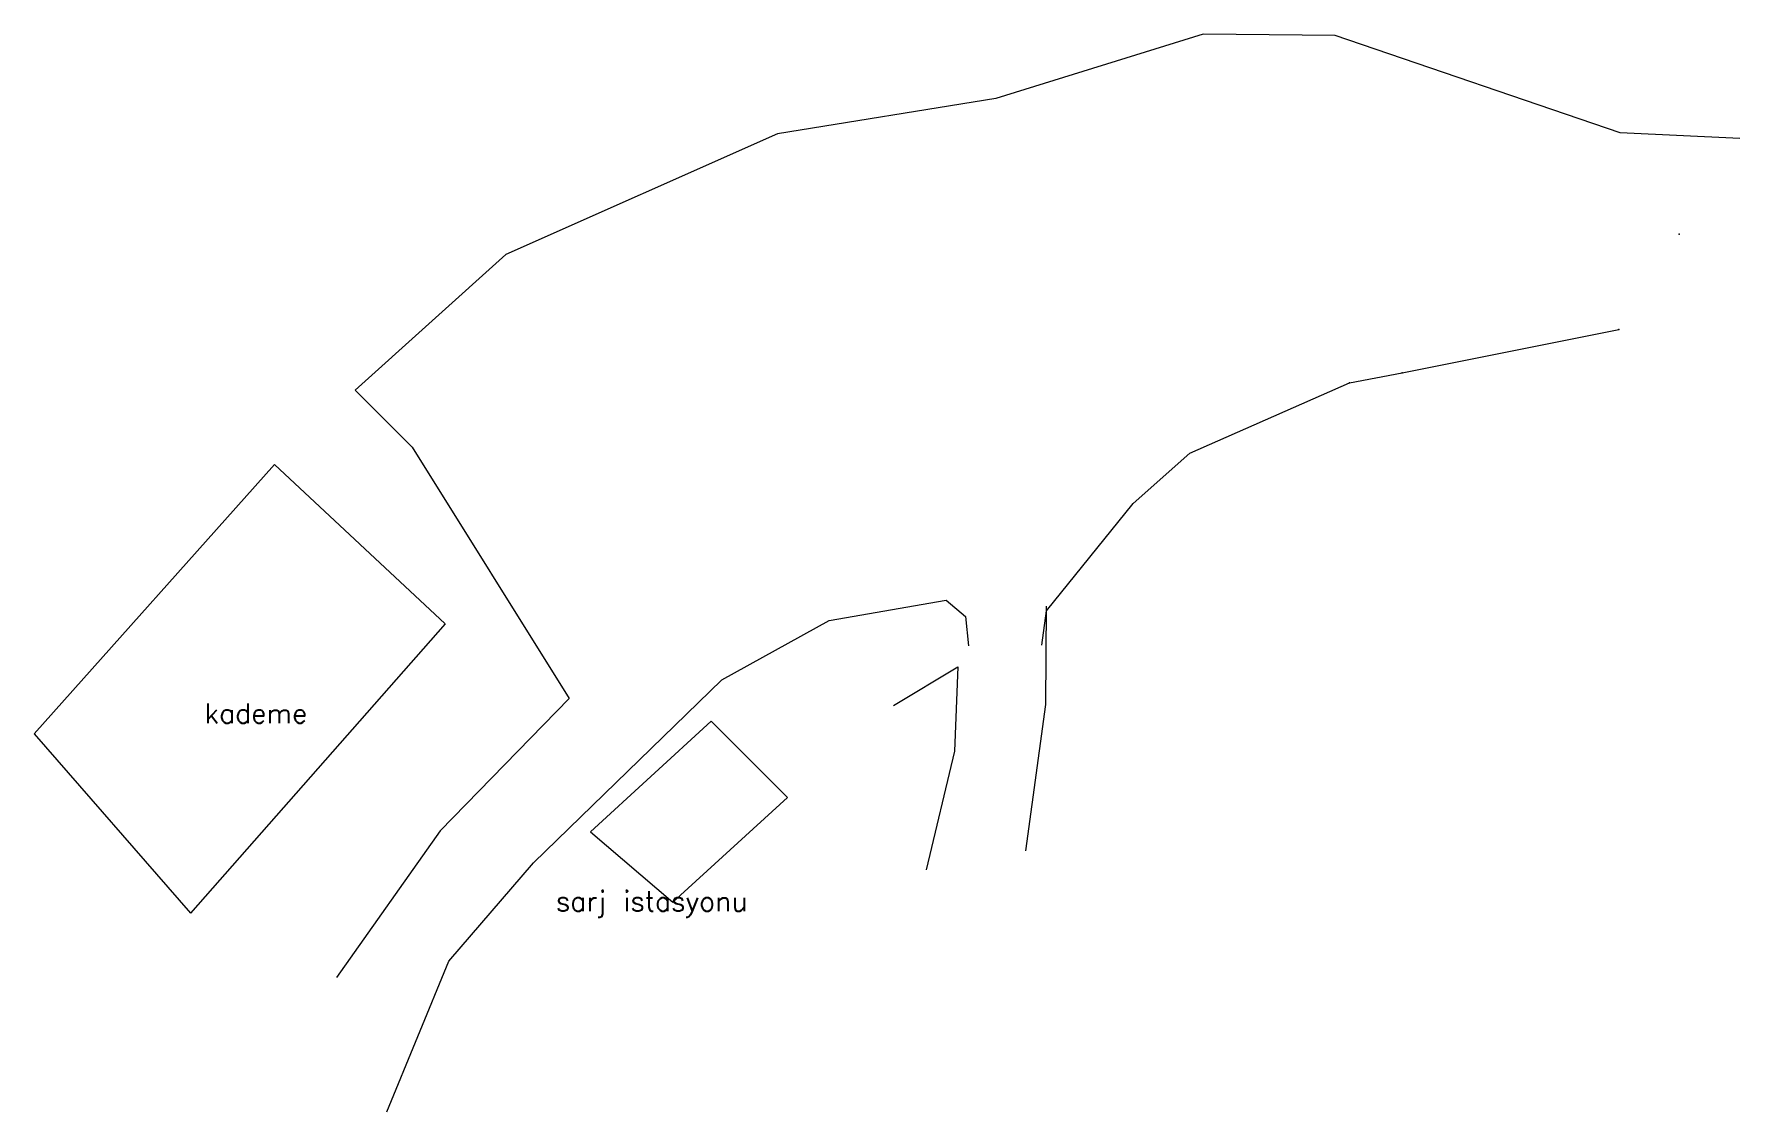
# Model space of a CAD drawing. Header units: millimetres. Extents: x 539498.5 to 539584.6, y 4477872.2 to 4477926.6.
import ezdxf

# ---------------------------------------------------------------- set-up
doc = ezdxf.new("R2010")
doc.units = ezdxf.units.MM
for name, color, linetype, lineweight in [('INIT_COORD', 4, 'Continuous', 0), ('KAT_1550', 3, 'Continuous', 0), ('PREFABRiK', 6, 'Continuous', 0), ('TEXT', 5, 'Continuous', 0), ('YOL', 7, 'Continuous', 0)]:
    doc.layers.add(name, color=color, linetype=linetype, lineweight=lineweight)
doc.styles.add('STYLE0', font='TXT.SHX')

msp = doc.modelspace()

# ---------------------------------------------------------------- linework, layer by layer
at = {"layer": 'INIT_COORD'}
msp.add_point((539581.559, 4477916.522, 1557.75), dxfattribs=at)
at = {"layer": 'KAT_1550', "lineweight": 0}
for p, q in [((539549.557, 4477892.754, 1559.269), (539549.591, 4477897.728, 1556.81)), ((539541.867, 4477892.701, 1556.99), (539545.123, 4477894.656, 1555.61)), ((539545.123, 4477894.656, 1555.61), (539544.941, 4477890.395, 1554.47)), ((539548.544, 4477885.359, 1557.978), (539549.557, 4477892.754, 1559.269)), ((539544.941, 4477890.395, 1554.47), (539543.522, 4477884.4, 1553.19))]:
    msp.add_line(p, q, dxfattribs=at)
at = {"layer": 'PREFABRiK', "lineweight": 0}
for p, q in [((539510.593, 4477904.874, 1569.866), (539498.458, 4477891.277, 1571.817)), ((539519.219, 4477896.833, 1569.997), (539510.593, 4477904.874, 1569.866)), ((539519.219, 4477896.833, 1569.997), (539506.353, 4477882.213, 1570.009)), ((539526.565, 4477886.32, 1570.903), (539532.656, 4477891.904, 1569.878)), ((539532.656, 4477891.904, 1569.878), (539536.514, 4477888.046, 1570.615)), ((539498.458, 4477891.277, 1571.817), (539506.353, 4477882.213, 1570.009)), ((539536.514, 4477888.046, 1570.615), (539530.727, 4477882.767, 1571.787)), ((539526.565, 4477886.32, 1570.903), (539530.727, 4477882.767, 1571.787))]:
    msp.add_line(p, q, dxfattribs=at)
at = {"layer": 'YOL', "lineweight": 0}
for p, q in [((539557.516, 4477926.623, 1557.61), (539547.03, 4477923.376, 1557.638)), ((539564.183, 4477926.559, 1557.639), (539557.516, 4477926.623, 1557.61)), ((539578.57, 4477921.643, 1557.935), (539564.183, 4477926.559, 1557.639)), ((539547.03, 4477923.376, 1557.638), (539536.001, 4477921.578, 1557.473)), ((539536.001, 4477921.578, 1557.473), (539522.291, 4477915.487, 1558.609)), ((539584.619, 4477921.346, 1557.589), (539578.57, 4477921.643, 1557.935)), ((539522.291, 4477915.487, 1558.609), (539514.682, 4477908.639, 1558.907)), ((539567.552, 4477909.514, 1558.271), (539578.5, 4477911.698, 1557.911)), ((539556.83, 4477905.451, 1558.785), (539564.905, 4477908.999, 1558.358)), ((539564.905, 4477908.999, 1558.358), (539567.552, 4477909.514, 1558.271)), ((539514.682, 4477908.639, 1558.907), (539517.559, 4477905.756, 1558.764)), ((539517.559, 4477905.756, 1558.764), (539525.484, 4477893.051, 1559.922)), ((539553.97, 4477902.901, 1558.498), (539556.83, 4477905.451, 1558.785)), ((539549.602, 4477897.482, 1558.16), (539553.97, 4477902.901, 1558.498)), ((539538.61, 4477896.994, 1558.421), (539544.522, 4477898.027, 1558.144)), ((539544.522, 4477898.027, 1558.144), (539545.499, 4477897.205, 1558.183)), ((539533.201, 4477894.001, 1559.298), (539538.61, 4477896.994, 1558.421)), ((539545.499, 4477897.205, 1558.183), (539545.651, 4477895.709, 1558.378)), ((539549.363, 4477895.755, 1558.27), (539549.602, 4477897.482, 1558.16)), ((539523.68, 4477884.754, 1561.2), (539533.201, 4477894.001, 1559.298)), ((539525.484, 4477893.051, 1559.922), (539518.967, 4477886.375, 1561.481)), ((539518.967, 4477886.375, 1561.481), (539513.735, 4477878.959, 1563.007)), ((539519.409, 4477879.789, 1562.518), (539523.68, 4477884.754, 1561.2)), ((539516.281, 4477872.17, 1564.006), (539519.409, 4477879.789, 1562.518))]:
    msp.add_line(p, q, dxfattribs=at)
for p in [(539578.5, 4477911.698, 1557.911), (539564.905, 4477908.999, 1558.358), (539567.552, 4477909.514, 1558.271)]:
    msp.add_point(p, dxfattribs=at)

# ---------------------------------------------------------------- texts
at = {"layer": 'TEXT', "lineweight": 0, "style": 'STYLE0'}
for s, p in [('kademe', (539507.068, 4477891.807, 1571.512)), ('sarj istasyonu', (539524.81, 4477882.316))]:
    msp.add_text(s, height=1, dxfattribs=at).set_placement(p)

doc.saveas('drawing.dxf')
